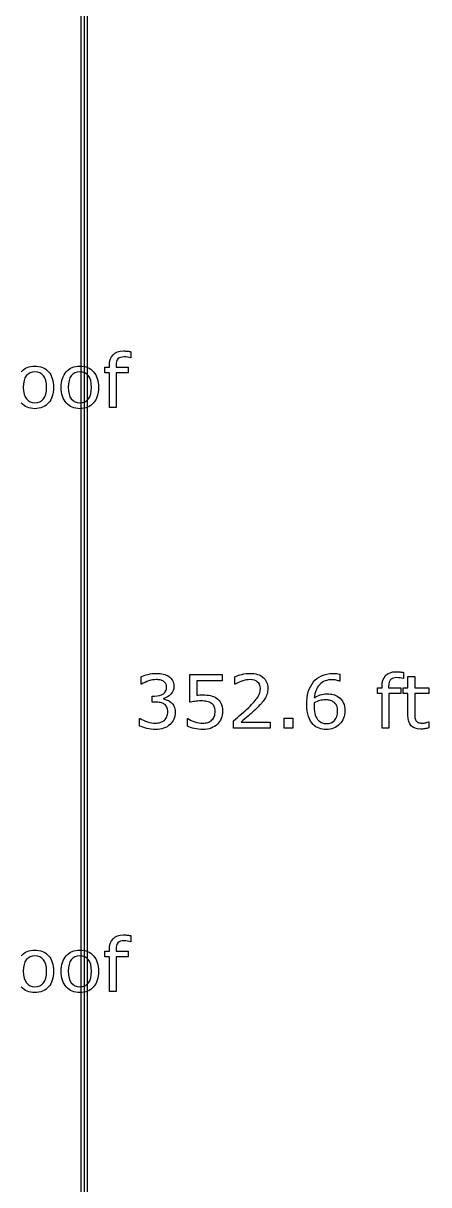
# Model space of a CAD drawing. Extents: x -13 to 750, y 12 to 2314.
# Drawn here: x 268.6 to 317.9, y 293.4 to 434.6 of the extents above; entities that cross this region are included whole.
import ezdxf

# ---------------------------------------------------------------- set-up
doc = ezdxf.new("R2010")
doc.units = 0
doc.layers.get('0').update_dxf_attribs({"linetype": 'CONTINUOUS'})

msp = doc.modelspace()

# ---------------------------------------------------------------- linework, layer by layer
at = {"color": 7}
for points in [[(275.59961, 579.89), (275.59961, 128.89), (276.40039, 128.89), (276.40039, 579.89)], [(271.42896, 390.3421), (271.42896, 390.3421)], [(272.28149, 390.3421), (272.28149, 390.3421)], [(276.89136, 390.3421), (276.89136, 390.3421)], [(277.7439, 390.3421), (277.7439, 390.3421)], [(301.32715, 348.89), (300.27686, 348.89), (300.27686, 350.1424), (301.32715, 350.1424)], [(271.42896, 319.3421), (271.42896, 319.3421)], [(272.28149, 319.3421), (272.28149, 319.3421)], [(276.89136, 319.3421), (276.89136, 319.3421)], [(277.7439, 319.3421), (277.7439, 319.3421)]]:
    msp.add_lwpolyline(points, close=True, dxfattribs=at)
for points in [[(276, 579.89), (276, 128.89)], [(281.66387, 394.6838), (281.66382, 393.9281)], [(279.86651, 392.9657), (279.86651, 392.7987), (281.35625, 392.7987), (281.35625, 392.1044), (279.89287, 392.1044), (279.89287, 387.89), (279.0667, 387.89), (279.0667, 392.1044), (278.50859, 392.1044), (278.50859, 392.7987), (279.0667, 392.7987), (279.0667, 392.9613)], [(281.66382, 393.9281), (281.61992, 393.9281)], [(282.96679, 354.2382), (282.92289, 354.2382), (282.92289, 355.1567)], [(288.82469, 352.0624), (288.82469, 355.433), (292.76219, 355.433), (292.76219, 354.6639), (289.67283, 354.6639), (289.67283, 352.9237)], [(294.35742, 354.2381), (294.31352, 354.2381), (294.31352, 355.161)], [(307.03564, 355.4555), (307.03564, 354.6162), (306.99174, 354.6162)], [(314.77881, 354.9283), (314.73491, 354.9283)], [(315.31934, 350.4938), (315.31934, 353.1042), (314.76123, 353.1042), (314.76123, 353.7985), (315.31934, 353.7985), (315.31934, 355.2091), (316.14551, 355.2091), (316.14551, 353.7985), (317.85059, 353.7985), (317.85059, 353.1042), (316.14551, 353.1042), (316.14551, 350.8673)], [(314.77886, 355.6838), (314.77881, 354.9283)], [(312.9815, 353.9659), (312.9815, 353.7989), (314.47124, 353.7989), (314.47124, 353.1046), (313.00786, 353.1046), (313.00786, 348.89), (312.18169, 348.89), (312.18169, 353.1044), (311.62359, 353.1044), (311.62359, 353.7987), (312.18169, 353.7987), (312.18169, 353.9613)], [(284.6411, 352.076), (284.2456, 352.076), (284.2456, 352.8055), (284.55321, 352.8055)], [(285.61674, 352.5287), (285.61674, 352.4667)], [(286.56156, 352.0405), (286.56152, 352.0409)], [(292.80613, 350.9692), (292.80615, 350.9686)], [(306.78114, 350.9775), (306.78076, 350.9776)], [(307.67289, 351.0133), (307.67285, 351.0126)], [(282.73389, 349.1669), (282.73389, 350.0853), (282.79979, 350.0853)], [(288.54346, 349.1361), (288.54346, 350.0633), (288.60496, 350.0633)], [(298.58057, 348.89), (294.15088, 348.89), (294.15088, 349.8085)], [(295.06057, 349.6415), (298.58059, 349.6415), (298.58057, 348.89)], [(317.80666, 349.6764), (317.85056, 349.6764), (317.85059, 348.9341)], [(281.66387, 323.6838), (281.66382, 322.9281)], [(281.66382, 322.9281), (281.61992, 322.9281)], [(279.86651, 321.9657), (279.86651, 321.7987), (281.35625, 321.7987), (281.35625, 321.1044), (279.89287, 321.1044), (279.89287, 316.89), (279.0667, 316.89), (279.0667, 321.1044), (278.50859, 321.1044), (278.50859, 321.7987), (279.0667, 321.7987), (279.0667, 321.9613)]]:
    msp.add_lwpolyline(points, dxfattribs=at)
for points in [[(279.0667, 392.9613), (279.0667, 393.5443), (279.21172, 393.991067), (279.50176, 394.3016)], [(279.50176, 394.3016), (279.7918, 394.615067), (280.210743, 394.7718), (280.75859, 394.7718)], [(280.87725, 394.0511), (280.522757, 394.0511), (280.264943, 393.972), (280.10381, 393.8138)], [(280.75859, 394.7718), (280.943163, 394.7718), (281.108693, 394.763133), (281.25518, 394.7458)], [(281.26397, 394.0071), (281.117483, 394.036433), (280.988577, 394.0511), (280.87725, 394.0511)], [(281.25518, 394.7458), (281.404593, 394.728467), (281.540823, 394.7078), (281.66387, 394.6838)], [(268.36157, 392.2362), (268.77173, 392.702), (269.323977, 392.9349), (270.01831, 392.9349)], [(270.01831, 392.9349), (270.70679, 392.9349), (271.256107, 392.702), (271.66626, 392.2362)], [(273.82397, 392.2362), (274.23413, 392.702), (274.786377, 392.9349), (275.48071, 392.9349)], [(275.48071, 392.9349), (276.16919, 392.9349), (276.718507, 392.702), (277.12866, 392.2362)], [(280.10381, 393.8138), (279.94561, 393.658533), (279.86651, 393.375833), (279.86651, 392.9657)], [(281.61992, 393.9281), (281.5291, 393.954767), (281.41045, 393.9811), (281.26397, 394.0071)], [(268.97241, 391.7572), (268.726317, 391.4496), (268.60327, 390.9779), (268.60327, 390.3421)], [(270.01831, 392.223), (269.57007, 392.223), (269.221437, 392.067733), (268.97241, 391.7572)], [(271.05542, 391.7572), (270.806393, 392.067733), (270.46069, 392.223), (270.01831, 392.223)], [(271.42896, 390.3421), (271.42896, 390.9779), (271.304447, 391.4496), (271.05542, 391.7572)], [(271.66626, 392.2362), (272.076413, 391.773333), (272.28149, 391.141967), (272.28149, 390.3421)], [(273.21313, 390.3421), (273.21313, 391.141967), (273.416743, 391.773333), (273.82397, 392.2362)], [(274.43481, 391.7572), (274.188717, 391.4496), (274.06567, 390.9779), (274.06567, 390.3421)], [(275.48071, 392.223), (275.03247, 392.223), (274.683837, 392.067733), (274.43481, 391.7572)], [(276.51782, 391.7572), (276.2688, 392.067733), (275.923097, 392.223), (275.48071, 392.223)], [(276.89136, 390.3421), (276.89136, 390.9779), (276.766847, 391.4496), (276.51782, 391.7572)], [(277.12866, 392.2362), (277.53882, 391.773333), (277.7439, 391.141967), (277.7439, 390.3421)], [(268.60327, 390.3421), (268.60327, 389.7269), (268.727783, 389.259633), (268.97681, 388.9403)], [(271.05103, 388.9359), (271.302983, 389.2523), (271.42896, 389.721033), (271.42896, 390.3421)], [(272.28149, 390.3421), (272.28149, 389.5423), (272.076413, 388.910967), (271.66626, 388.4481)], [(273.82397, 388.4481), (273.416743, 388.910967), (273.21313, 389.5423), (273.21313, 390.3421)], [(274.06567, 390.3421), (274.06567, 389.7269), (274.190183, 389.259633), (274.43921, 388.9403)], [(276.51343, 388.9359), (276.765383, 389.2523), (276.89136, 389.721033), (276.89136, 390.3421)], [(277.7439, 390.3421), (277.7439, 389.5423), (277.53882, 388.910967), (277.12866, 388.4481)], [(270.01831, 387.7538), (269.323977, 387.7538), (268.77173, 387.985233), (268.36157, 388.4481)], [(268.97681, 388.9403), (269.22583, 388.6239), (269.572997, 388.4657), (270.01831, 388.4657)], [(270.01831, 388.4657), (270.457763, 388.4657), (270.802003, 388.622433), (271.05103, 388.9359)], [(271.66626, 388.4481), (271.256107, 387.985233), (270.70679, 387.7538), (270.01831, 387.7538)], [(275.48071, 387.7538), (274.786377, 387.7538), (274.23413, 387.985233), (273.82397, 388.4481)], [(274.43921, 388.9403), (274.68823, 388.6239), (275.035397, 388.4657), (275.48071, 388.4657)], [(275.48071, 388.4657), (275.920163, 388.4657), (276.264403, 388.622433), (276.51343, 388.9359)], [(277.12866, 388.4481), (276.718507, 387.985233), (276.16919, 387.7538), (275.48071, 387.7538)], [(282.92289, 355.1567), (283.130897, 355.259233), (283.407753, 355.353), (283.75346, 355.438)], [(283.85448, 354.6601), (283.541007, 354.5605), (283.24511, 354.419867), (282.96679, 354.2382)], [(283.75346, 355.438), (284.102093, 355.525867), (284.439007, 355.5698), (284.7642, 355.5698)], [(284.74218, 354.8095), (284.46386, 354.8095), (284.16796, 354.7597), (283.85448, 354.6601)], [(285.22997, 354.7655), (285.086417, 354.794833), (284.92382, 354.8095), (284.74218, 354.8095)], [(284.7642, 355.5698), (285.083533, 355.5698), (285.364783, 355.540467), (285.60795, 355.4818)], [(285.63427, 354.6073), (285.50829, 354.683433), (285.373523, 354.736167), (285.22997, 354.7655)], [(285.60795, 355.4818), (285.851117, 355.423133), (286.070843, 355.329367), (286.26713, 355.2005)], [(285.91552, 354.3129), (285.848133, 354.432967), (285.754383, 354.5311), (285.63427, 354.6073)], [(286.26713, 355.2005), (286.47807, 355.0599), (286.637737, 354.89), (286.74613, 354.6908)], [(286.74613, 354.6908), (286.85453, 354.4916), (286.90873, 354.2587), (286.90873, 353.9921)], [(294.31352, 355.161), (294.521527, 355.263533), (294.79838, 355.357267), (295.14408, 355.4422)], [(295.26709, 354.6688), (294.956543, 354.575067), (294.65332, 354.4315), (294.35742, 354.2381)], [(295.14408, 355.4422), (295.492713, 355.5272), (295.82963, 355.5697), (296.15483, 355.5697)], [(296.13281, 354.8094), (295.86621, 354.8094), (295.577637, 354.762533), (295.26709, 354.6688)], [(297.06885, 354.5194), (296.84619, 354.712733), (296.534177, 354.8094), (296.13281, 354.8094)], [(296.15483, 355.5697), (296.825723, 355.5697), (297.3516, 355.4071), (297.73246, 355.0819)], [(297.40723, 353.724), (297.40723, 354.0638), (297.294437, 354.328933), (297.06885, 354.5194)], [(297.73246, 355.0819), (298.11332, 354.759633), (298.30375, 354.321633), (298.30375, 353.7679)], [(303.22559, 353.3065), (303.351563, 353.754767), (303.55078, 354.1532), (303.82324, 354.5018)], [(303.82324, 354.5018), (304.081053, 354.832867), (304.413573, 355.0907), (304.8208, 355.2753)], [(306.11283, 354.8012), (305.48295, 354.8012), (304.98051, 354.603467), (304.60551, 354.208)], [(304.8208, 355.2753), (305.228027, 355.462767), (305.702637, 355.5565), (306.24463, 355.5565)], [(306.6182, 354.7392), (306.45414, 354.780533), (306.285683, 354.8012), (306.11283, 354.8012)], [(306.24463, 355.5565), (306.417483, 355.5565), (306.562503, 355.549167), (306.67969, 355.5345)], [(306.99174, 354.6162), (306.909707, 354.6602), (306.785193, 354.7012), (306.6182, 354.7392)], [(306.67969, 355.5345), (306.796877, 355.519833), (306.915527, 355.4935), (307.03564, 355.4555)], [(312.18169, 353.9613), (312.18169, 354.5443), (312.32671, 354.991067), (312.61675, 355.3016)], [(312.61675, 355.3016), (312.90679, 355.615067), (313.325737, 355.7718), (313.87359, 355.7718)], [(313.2188, 354.814), (313.0606, 354.658733), (312.9815, 354.376033), (312.9815, 353.9659)], [(313.99224, 355.0513), (313.637747, 355.0513), (313.379933, 354.9722), (313.2188, 354.814)], [(313.87359, 355.7718), (314.058157, 355.7718), (314.223683, 355.763133), (314.37017, 355.7458)], [(314.37896, 355.0073), (314.232473, 355.036633), (314.103567, 355.0513), (313.99224, 355.0513)], [(314.37017, 355.7458), (314.519583, 355.728467), (314.655813, 355.7078), (314.77886, 355.6838)], [(314.73491, 354.9283), (314.64409, 354.954967), (314.52544, 354.9813), (314.37896, 355.0073)], [(284.55321, 352.8055), (284.998523, 352.8055), (285.353017, 352.8978), (285.61669, 353.0824)], [(285.61669, 353.0824), (285.88329, 353.269867), (286.01659, 353.542333), (286.01659, 353.8998)], [(286.01659, 353.8998), (286.01659, 354.058), (285.9829, 354.1957), (285.91552, 354.3129)], [(286.90873, 353.9921), (286.90873, 353.628767), (286.779823, 353.310867), (286.52201, 353.0384)], [(297.09521, 352.6825), (297.303223, 353.004767), (297.40723, 353.351933), (297.40723, 353.724)], [(298.30375, 353.7679), (298.30375, 353.5189), (298.271517, 353.286), (298.20705, 353.0692)], [(303.04102, 351.764), (303.04102, 352.344067), (303.102543, 352.858233), (303.22559, 353.3065)], [(304.60551, 354.208), (304.23051, 353.8154), (304.012247, 353.283667), (303.95072, 352.6128)], [(285.24755, 352.023), (285.06005, 352.058333), (284.8579, 352.076), (284.6411, 352.076)], [(285.72655, 351.8384), (285.594717, 351.929267), (285.43505, 351.9908), (285.24755, 352.023)], [(286.52201, 353.0384), (286.26713, 352.768867), (285.965373, 352.598967), (285.61674, 352.5287)], [(285.61674, 352.4667), (285.757367, 352.443367), (285.9185, 352.393567), (286.10014, 352.3173)], [(286.03417, 351.4737), (285.96093, 351.628967), (285.85839, 351.750533), (285.72655, 351.8384)], [(286.10014, 352.3173), (286.28178, 352.2441), (286.435587, 352.151833), (286.56156, 352.0405)], [(286.56152, 352.0409), (286.702147, 351.9149), (286.81787, 351.7567), (286.90869, 351.5663)], [(289.43992, 352.1678), (289.202613, 352.132467), (288.997537, 352.097333), (288.82469, 352.0624)], [(290.18699, 352.2208), (289.929177, 352.2208), (289.680153, 352.203133), (289.43992, 352.1678)], [(289.67283, 352.9237), (289.79881, 352.9357), (289.927717, 352.944367), (290.05955, 352.9497)], [(290.05955, 352.9497), (290.191383, 352.956367), (290.30564, 352.9597), (290.40232, 352.9597)], [(290.91648, 352.1508), (290.699687, 352.197467), (290.456523, 352.2208), (290.18699, 352.2208)], [(290.40232, 352.9597), (290.756813, 352.9597), (291.06736, 352.929033), (291.33396, 352.8677)], [(291.47459, 351.9179), (291.322243, 352.029233), (291.136207, 352.106867), (290.91648, 352.1508)], [(291.33396, 352.8677), (291.600567, 352.809033), (291.845197, 352.703533), (292.06785, 352.5512)], [(291.79539, 351.5444), (291.719217, 351.699667), (291.612283, 351.824167), (291.47459, 351.9179)], [(292.06785, 352.5512), (292.302223, 352.390067), (292.483863, 352.182067), (292.61277, 351.9272)], [(292.61277, 351.9272), (292.741677, 351.672333), (292.80613, 351.353), (292.80613, 350.9692)], [(295.93945, 351.3861), (296.50195, 351.931033), (296.887203, 352.363167), (297.09521, 352.6825)], [(297.5259, 351.9222), (297.373553, 351.746467), (297.187517, 351.551667), (296.96779, 351.3378)], [(297.9302, 352.4584), (297.81594, 352.276733), (297.681173, 352.098), (297.5259, 351.9222)], [(298.20705, 353.0692), (298.145517, 352.855333), (298.053233, 352.651733), (297.9302, 352.4584)], [(303.24316, 350.3138), (303.1084, 350.7152), (303.04102, 351.1986), (303.04102, 351.764)], [(303.93309, 351.7994), (303.930423, 351.740733), (303.92909, 351.666033), (303.92909, 351.5753)], [(303.94629, 351.9883), (303.94029, 351.923633), (303.93589, 351.860667), (303.93309, 351.7994)], [(304.60547, 352.2608), (304.391603, 352.202133), (304.171877, 352.1113), (303.94629, 351.9883)], [(303.95072, 352.6128), (304.196813, 352.7622), (304.438513, 352.874967), (304.67582, 352.9511)], [(305.2998, 352.3488), (305.05078, 352.3488), (304.819337, 352.319467), (304.60547, 352.2608)], [(304.67582, 352.9511), (304.916053, 353.030233), (305.19291, 353.0698), (305.50639, 353.0698)], [(305.81396, 352.3048), (305.6499, 352.334133), (305.478513, 352.3488), (305.2998, 352.3488)], [(305.50639, 353.0698), (305.78471, 353.0698), (306.029337, 353.043467), (306.24027, 352.9908)], [(306.26221, 352.1202), (306.127443, 352.213933), (305.978027, 352.275467), (305.81396, 352.3048)], [(306.24027, 352.9908), (306.454143, 352.9408), (306.672407, 352.838267), (306.89506, 352.6832)], [(306.65771, 351.6544), (306.57861, 351.833067), (306.446777, 351.988333), (306.26221, 352.1202)], [(306.89506, 352.6832), (307.152873, 352.504467), (307.346233, 352.278867), (307.47514, 352.0064)], [(307.47514, 352.0064), (307.606973, 351.733933), (307.67289, 351.4029), (307.67289, 351.0133)], [(285.74853, 349.8785), (285.88329, 350.007367), (285.982897, 350.149433), (286.04735, 350.3047)], [(286.14843, 350.8936), (286.14843, 351.128), (286.110343, 351.321367), (286.03417, 351.4737)], [(286.04735, 350.3047), (286.114737, 350.459967), (286.14843, 350.656267), (286.14843, 350.8936)], [(287.04492, 350.828), (287.04492, 350.529133), (286.99072, 350.2552), (286.88232, 350.0062)], [(286.90869, 351.5663), (286.99951, 351.375833), (287.04492, 351.129733), (287.04492, 350.828)], [(291.52293, 349.9096), (291.651837, 350.0356), (291.748517, 350.1865), (291.81297, 350.3623)], [(291.91404, 350.9731), (291.91404, 351.1987), (291.87449, 351.389133), (291.79539, 351.5444)], [(291.81297, 350.3623), (291.88035, 350.538033), (291.91404, 350.741633), (291.91404, 350.9731)], [(292.80615, 350.9686), (292.80615, 350.663933), (292.750487, 350.372433), (292.63916, 350.0941)], [(294.15088, 349.8085), (294.458493, 350.072167), (294.76611, 350.335833), (295.07373, 350.5995)], [(295.9966, 350.4413), (295.66262, 350.154167), (295.35061, 349.887567), (295.06057, 349.6415)], [(295.07373, 350.5995), (295.384277, 350.863167), (295.67285, 351.125367), (295.93945, 351.3861)], [(296.96779, 351.3378), (296.654317, 351.030133), (296.330587, 350.7313), (295.9966, 350.4413)], [(303.82764, 349.347), (303.575687, 349.5902), (303.38086, 349.912467), (303.24316, 350.3138)], [(303.92909, 351.5753), (303.92909, 351.112367), (303.975967, 350.746133), (304.06972, 350.4766)], [(304.06972, 350.4766), (304.1664, 350.21), (304.298233, 349.999067), (304.46522, 349.8438)], [(306.4164, 349.8569), (306.65956, 350.117633), (306.78114, 350.491167), (306.78114, 350.9775)], [(306.78076, 350.9776), (306.78076, 351.250067), (306.739743, 351.475667), (306.65771, 351.6544)], [(307.67285, 351.0126), (307.67285, 350.347533), (307.453123, 349.804067), (307.01367, 349.3822)], [(315.71045, 349.1974), (315.44971, 349.466933), (315.31934, 349.899067), (315.31934, 350.4938)], [(316.14551, 350.8673), (316.14551, 350.6095), (316.151377, 350.407367), (316.16311, 350.2609)], [(316.16311, 350.2609), (316.174843, 350.117367), (316.215857, 349.9826), (316.28615, 349.8566)], [(283.59961, 348.8856), (283.24805, 348.970533), (282.959477, 349.0643), (282.73389, 349.1669)], [(282.79979, 350.0853), (283.048817, 349.921233), (283.341787, 349.785), (283.6787, 349.6766)], [(284.67187, 348.7538), (284.30859, 348.7538), (283.95117, 348.797733), (283.59961, 348.8856)], [(283.6787, 349.6766), (284.015613, 349.5682), (284.34081, 349.514), (284.65429, 349.514)], [(284.65429, 349.514), (284.838857, 349.514), (285.035143, 349.544667), (285.24315, 349.606)], [(285.64746, 348.8988), (285.35156, 348.802133), (285.026363, 348.7538), (284.67187, 348.7538)], [(285.24315, 349.606), (285.451163, 349.667333), (285.619623, 349.758167), (285.74853, 349.8785)], [(286.42529, 349.3558), (286.205563, 349.150733), (285.946287, 348.9984), (285.64746, 348.8988)], [(286.88232, 350.0062), (286.773927, 349.7572), (286.621583, 349.5404), (286.42529, 349.3558)], [(289.38281, 348.868), (289.051757, 348.941267), (288.771973, 349.030633), (288.54346, 349.1361)], [(288.60496, 350.0633), (288.845193, 349.910967), (289.126443, 349.7806), (289.44871, 349.6722)], [(290.41553, 348.7538), (290.058103, 348.7538), (289.713863, 348.791867), (289.38281, 348.868)], [(289.44871, 349.6722), (289.770977, 349.566733), (290.087383, 349.514), (290.39793, 349.514)], [(290.39793, 349.514), (290.605937, 349.514), (290.80662, 349.543333), (290.99998, 349.602)], [(291.42627, 348.9164), (291.13623, 348.808), (290.799317, 348.7538), (290.41553, 348.7538)], [(290.99998, 349.602), (291.196267, 349.660667), (291.370583, 349.7632), (291.52293, 349.9096)], [(292.18213, 349.391), (291.97119, 349.185933), (291.719237, 349.027733), (291.42627, 348.9164)], [(292.63916, 350.0941), (292.527833, 349.815767), (292.37549, 349.5814), (292.18213, 349.391)], [(304.52637, 348.9032), (304.262697, 349.0028), (304.029787, 349.150733), (303.82764, 349.347)], [(304.46522, 349.8438), (304.599987, 349.714933), (304.745007, 349.619733), (304.90028, 349.5582)], [(305.40527, 348.7538), (305.083003, 348.7538), (304.790037, 348.8036), (304.52637, 348.9032)], [(304.90028, 349.5582), (305.058487, 349.499533), (305.229873, 349.4702), (305.41444, 349.4702)], [(307.01367, 349.3822), (306.57715, 348.963267), (306.041017, 348.7538), (305.40527, 348.7538)], [(305.41444, 349.4702), (305.839247, 349.4702), (306.173233, 349.5991), (306.4164, 349.8569)], [(316.85303, 348.7931), (316.35205, 348.7931), (315.97119, 348.927867), (315.71045, 349.1974)], [(316.28615, 349.8566), (316.350617, 349.7394), (316.438507, 349.652967), (316.54982, 349.5973)], [(316.54982, 349.5973), (316.66408, 349.544633), (316.836933, 349.5183), (317.06838, 349.5183)], [(317.06838, 349.5183), (317.203147, 349.5183), (317.34377, 349.5373), (317.49025, 349.5753)], [(317.85059, 348.9341), (317.695317, 348.893433), (317.525393, 348.859767), (317.34082, 348.8331)], [(317.49025, 349.5753), (317.636737, 349.616633), (317.742207, 349.650333), (317.80666, 349.6764)], [(317.34082, 348.8331), (317.15918, 348.806433), (316.996583, 348.7931), (316.85303, 348.7931)], [(279.50176, 323.3016), (279.7918, 323.615067), (280.210743, 323.7718), (280.75859, 323.7718)], [(280.75859, 323.7718), (280.943163, 323.7718), (281.108693, 323.763133), (281.25518, 323.7458)], [(281.25518, 323.7458), (281.404593, 323.728467), (281.540823, 323.7078), (281.66387, 323.6838)], [(279.0667, 321.9613), (279.0667, 322.5443), (279.21172, 322.991067), (279.50176, 323.3016)], [(280.10381, 322.8138), (279.94561, 322.658533), (279.86651, 322.375833), (279.86651, 321.9657)], [(280.87725, 323.0511), (280.522757, 323.0511), (280.264943, 322.972), (280.10381, 322.8138)], [(281.26397, 323.0071), (281.117483, 323.036433), (280.988577, 323.0511), (280.87725, 323.0511)], [(281.61992, 322.9281), (281.5291, 322.954767), (281.41045, 322.9811), (281.26397, 323.0071)], [(268.36157, 321.2362), (268.77173, 321.702), (269.323977, 321.9349), (270.01831, 321.9349)], [(268.97241, 320.7572), (268.726317, 320.4496), (268.60327, 319.9779), (268.60327, 319.3421)], [(270.01831, 321.223), (269.57007, 321.223), (269.221437, 321.067733), (268.97241, 320.7572)], [(270.01831, 321.9349), (270.70679, 321.9349), (271.256107, 321.702), (271.66626, 321.2362)], [(271.05542, 320.7572), (270.806393, 321.067733), (270.46069, 321.223), (270.01831, 321.223)], [(271.42896, 319.3421), (271.42896, 319.9779), (271.304447, 320.4496), (271.05542, 320.7572)], [(271.66626, 321.2362), (272.076413, 320.773333), (272.28149, 320.141967), (272.28149, 319.3421)], [(273.21313, 319.3421), (273.21313, 320.141967), (273.416743, 320.773333), (273.82397, 321.2362)], [(273.82397, 321.2362), (274.23413, 321.702), (274.786377, 321.9349), (275.48071, 321.9349)], [(274.43481, 320.7572), (274.188717, 320.4496), (274.06567, 319.9779), (274.06567, 319.3421)], [(275.48071, 321.223), (275.03247, 321.223), (274.683837, 321.067733), (274.43481, 320.7572)], [(275.48071, 321.9349), (276.16919, 321.9349), (276.718507, 321.702), (277.12866, 321.2362)], [(276.51782, 320.7572), (276.2688, 321.067733), (275.923097, 321.223), (275.48071, 321.223)], [(276.89136, 319.3421), (276.89136, 319.9779), (276.766847, 320.4496), (276.51782, 320.7572)], [(277.12866, 321.2362), (277.53882, 320.773333), (277.7439, 320.141967), (277.7439, 319.3421)], [(268.60327, 319.3421), (268.60327, 318.7269), (268.727783, 318.259633), (268.97681, 317.9403)], [(271.05103, 317.9359), (271.302983, 318.2523), (271.42896, 318.721033), (271.42896, 319.3421)], [(272.28149, 319.3421), (272.28149, 318.5423), (272.076413, 317.910967), (271.66626, 317.4481)], [(273.82397, 317.4481), (273.416743, 317.910967), (273.21313, 318.5423), (273.21313, 319.3421)], [(274.06567, 319.3421), (274.06567, 318.7269), (274.190183, 318.259633), (274.43921, 317.9403)], [(276.51343, 317.9359), (276.765383, 318.2523), (276.89136, 318.721033), (276.89136, 319.3421)], [(277.7439, 319.3421), (277.7439, 318.5423), (277.53882, 317.910967), (277.12866, 317.4481)], [(268.97681, 317.9403), (269.22583, 317.6239), (269.572997, 317.4657), (270.01831, 317.4657)], [(270.01831, 317.4657), (270.457763, 317.4657), (270.802003, 317.622433), (271.05103, 317.9359)], [(274.43921, 317.9403), (274.68823, 317.6239), (275.035397, 317.4657), (275.48071, 317.4657)], [(275.48071, 317.4657), (275.920163, 317.4657), (276.264403, 317.622433), (276.51343, 317.9359)], [(270.01831, 316.7538), (269.323977, 316.7538), (268.77173, 316.985233), (268.36157, 317.4481)], [(271.66626, 317.4481), (271.256107, 316.985233), (270.70679, 316.7538), (270.01831, 316.7538)], [(275.48071, 316.7538), (274.786377, 316.7538), (274.23413, 316.985233), (273.82397, 317.4481)], [(277.12866, 317.4481), (276.718507, 316.985233), (276.16919, 316.7538), (275.48071, 316.7538)]]:
    msp.add_open_spline(points, degree=3, dxfattribs=at)

doc.saveas('drawing.dxf')
